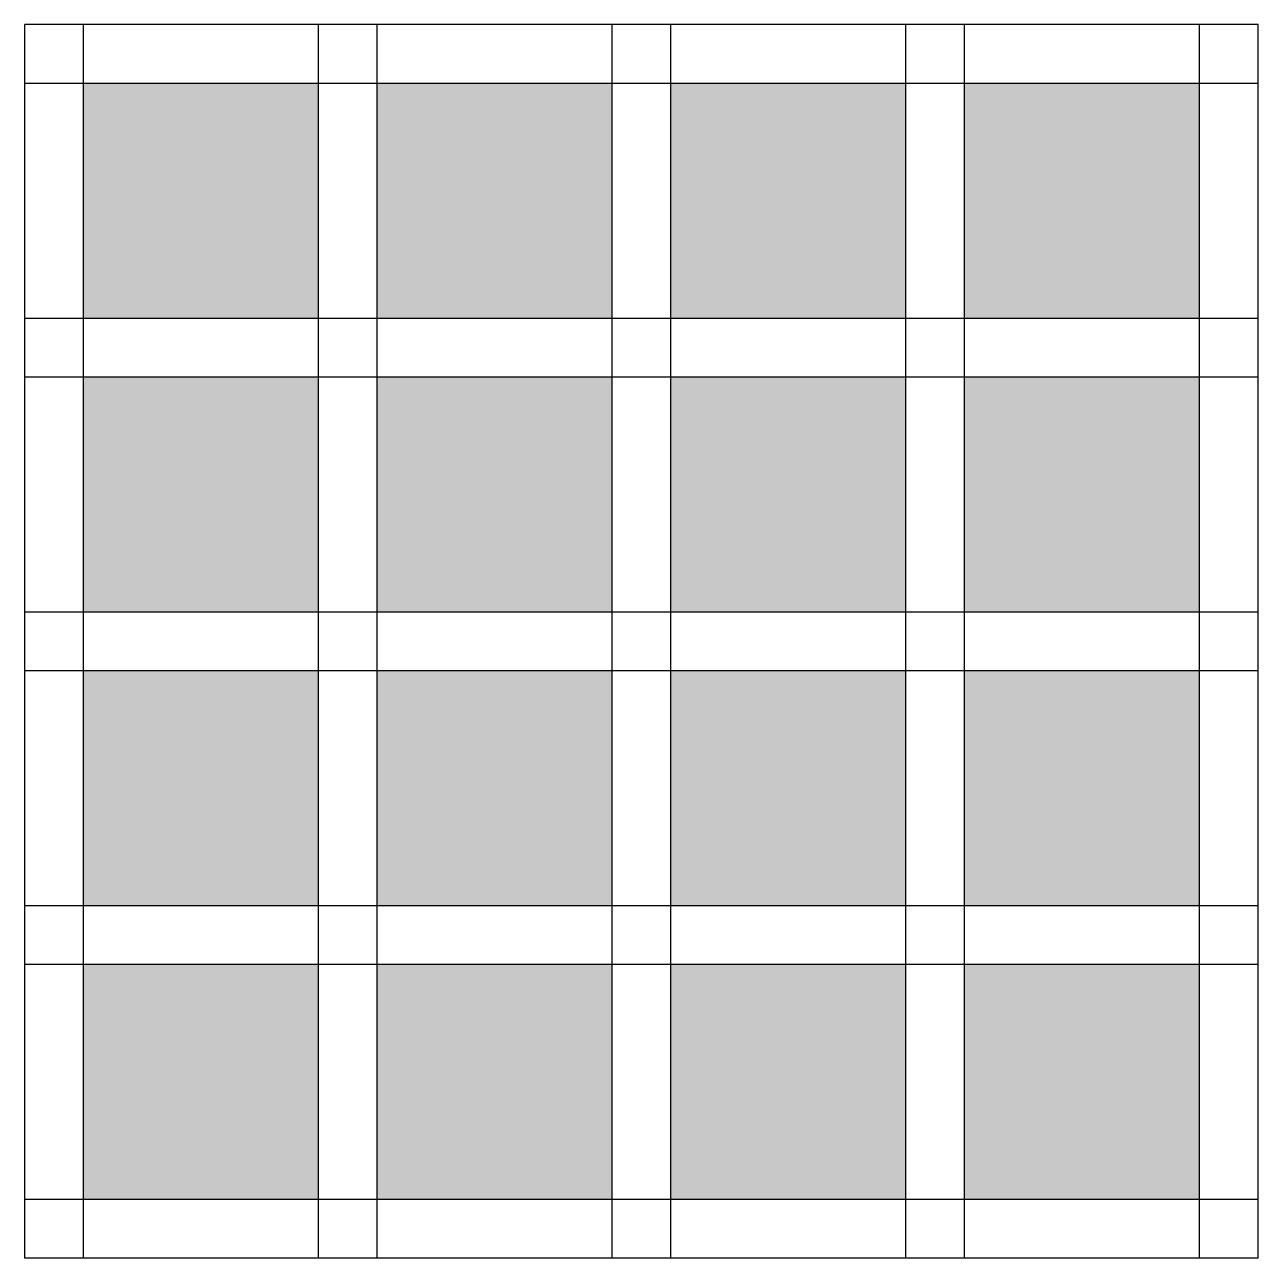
# Model space of a CAD drawing. Header units: millimetres. Extents: x 1562 to 7862, y -26165 to -19865.
import ezdxf

# ---------------------------------------------------------------- set-up
doc = ezdxf.new("R2010")
doc.units = ezdxf.units.MM
doc.header["$LTSCALE"] = 5
doc.layers.add('254', color=254, linetype='Continuous')
doc.layers.add('5HAT', color=8, linetype='Continuous')

msp = doc.modelspace()

# ---------------------------------------------------------------- hatches: boundary and pattern name
at = {"layer": '254'}
for points in [[(3062.3, -20165.2), (1862.3, -20165.2), (1862.3, -21365.2), (3062.3, -21365.2)], [(4562.3, -20165.2), (3362.3, -20165.2), (3362.3, -21365.2), (4562.3, -21365.2)], [(6062.3, -20165.2), (4862.3, -20165.2), (4862.3, -21365.2), (6062.3, -21365.2)], [(7562.3, -20165.2), (6362.3, -20165.2), (6362.3, -21365.2), (7562.3, -21365.2)], [(3062.3, -21665.2), (1862.3, -21665.2), (1862.3, -22865.2), (3062.3, -22865.2)], [(4562.3, -21665.2), (3362.3, -21665.2), (3362.3, -22865.2), (4562.3, -22865.2)], [(6062.3, -21665.2), (4862.3, -21665.2), (4862.3, -22865.2), (6062.3, -22865.2)], [(7562.3, -21665.2), (6362.3, -21665.2), (6362.3, -22865.2), (7562.3, -22865.2)], [(3062.3, -23165.2), (1862.3, -23165.2), (1862.3, -24365.2), (3062.3, -24365.2)], [(4562.3, -23165.2), (3362.3, -23165.2), (3362.3, -24365.2), (4562.3, -24365.2)], [(6062.3, -23165.2), (4862.3, -23165.2), (4862.3, -24365.2), (6062.3, -24365.2)], [(7562.3, -23165.2), (6362.3, -23165.2), (6362.3, -24365.2), (7562.3, -24365.2)], [(3062.3, -24665.2), (1862.3, -24665.2), (1862.3, -25865.2), (3062.3, -25865.2)], [(4562.3, -24665.2), (3362.3, -24665.2), (3362.3, -25865.2), (4562.3, -25865.2)], [(6062.3, -24665.2), (4862.3, -24665.2), (4862.3, -25865.2), (6062.3, -25865.2)], [(7562.3, -24665.2), (6362.3, -24665.2), (6362.3, -25865.2), (7562.3, -25865.2)]]:
    msp.add_hatch(color=256, dxfattribs=at).paths.add_polyline_path(points)

# ---------------------------------------------------------------- linework, layer by layer
at = {"layer": '5HAT'}
for p, q in [((1562.3, -26165.2), (1562.3, -19865.2)), ((7862.3, -19865.2), (1562.3, -19865.2)), ((1862.3, -26165.2), (1862.3, -19865.2)), ((1862.3, -26165.2), (1862.3, -19865.2)), ((3062.3, -26165.2), (3062.3, -19865.2)), ((3362.3, -26165.2), (3362.3, -19865.2)), ((3362.3, -26165.2), (3362.3, -19865.2)), ((4562.3, -26165.2), (4562.3, -19865.2)), ((4862.3, -26165.2), (4862.3, -19865.2)), ((4862.3, -26165.2), (4862.3, -19865.2)), ((6062.3, -26165.2), (6062.3, -19865.2)), ((6362.3, -26165.2), (6362.3, -19865.2)), ((6362.3, -26165.2), (6362.3, -19865.2)), ((7562.3, -26165.2), (7562.3, -19865.2)), ((7862.3, -26165.2), (7862.3, -19865.2)), ((7862.3, -20165.2), (1562.3, -20165.2)), ((7862.3, -21365.2), (1562.3, -21365.2)), ((7862.3, -21665.2), (1562.3, -21665.2)), ((7862.3, -22865.2), (1562.3, -22865.2)), ((7862.3, -23165.2), (1562.3, -23165.2)), ((7862.3, -24365.2), (1562.3, -24365.2)), ((7862.3, -24665.2), (1562.3, -24665.2)), ((7862.3, -25865.2), (1562.3, -25865.2)), ((7862.3, -26165.2), (1562.3, -26165.2))]:
    msp.add_line(p, q, dxfattribs=at)

doc.saveas('drawing.dxf')
